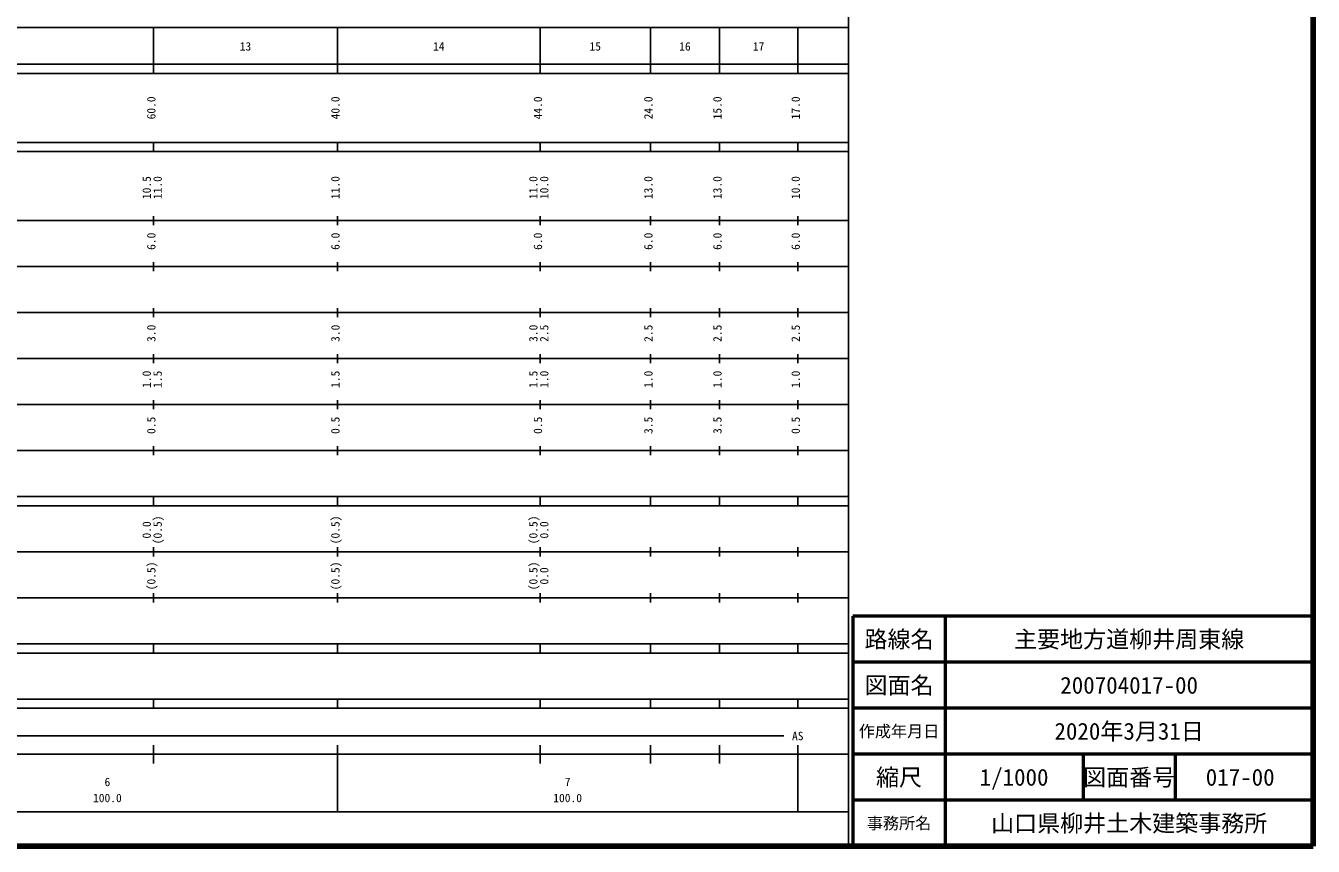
# Model space of a CAD drawing. Units: millimetres on the paper, enlarged 1000 times. Extents: x 40000 to 680000, y 20000 to 380000.
# Drawn here: x 400265 to 680000, y 20000 to 198357 of the extents above; entities that cross this region are included whole.
import ezdxf
from ezdxf.enums import TextEntityAlignment as Align

# ---------------------------------------------------------------- set-up
doc = ezdxf.new("R2010")
doc.units = ezdxf.units.MM
doc.header["$LTSCALE"] = 1000
for name, color, linetype, lineweight in [('M-TTL', 2, 'Continuous', 140), ('M-TTL-BAND', 7, 'Continuous', 25), ('M-TTL-FRAM', 2, 'Continuous', 50), ('M-TTL-LINE', 7, 'Continuous', 50)]:
    doc.layers.add(name, color=color, linetype=linetype, lineweight=lineweight)
doc.layers.add('M-TTL-TXT', color=7, linetype='Continuous')
doc.styles.add('ＭＳ ゴシック', font='')
doc.styles.get('ＭＳ ゴシック').set_extended_font_data('MS Gothic')

msp = doc.modelspace()

# ---------------------------------------------------------------- linework, layer by layer
at = {"layer": 'M-TTL'}
for p, q in [((680000, 20000), (680000, 380000)), ((40000, 20000), (680000, 20000))]:
    msp.add_line(p, q, dxfattribs=at)
at = {"layer": 'M-TTL-BAND'}
for p, q in [((579000, 20000), (579000, 370000)), ((68000, 198000), (579000, 198000)), ((428000, 188000), (428000, 198000)), ((468000, 188000), (468000, 198000)), ((512000, 188000), (512000, 198000)), ((536000, 188000), (536000, 198000)), ((551000, 188000), (551000, 198000)), ((568000, 188000), (568000, 198000)), ((40000, 190000), (579000, 190000)), ((40000, 188000), (579000, 188000)), ((40000, 173000), (579000, 173000)), ((40000, 171000), (579000, 171000)), ((428000, 171000), (428000, 173000)), ((468000, 171000), (468000, 173000)), ((512000, 171000), (512000, 173000)), ((536000, 171000), (536000, 173000)), ((551000, 171000), (551000, 173000)), ((568000, 171000), (568000, 173000)), ((428000, 155000), (428000, 157000)), ((468000, 155000), (468000, 157000)), ((512000, 155000), (512000, 157000)), ((536000, 155000), (536000, 157000)), ((551000, 155000), (551000, 157000)), ((568000, 155000), (568000, 157000)), ((40000, 156000), (579000, 156000)), ((46000, 146000), (579000, 146000)), ((428000, 145000), (428000, 147000)), ((468000, 145000), (468000, 147000)), ((512000, 145000), (512000, 147000)), ((536000, 145000), (536000, 147000)), ((551000, 145000), (551000, 147000)), ((568000, 145000), (568000, 147000)), ((52000, 136000), (579000, 136000)), ((428000, 135000), (428000, 137000)), ((468000, 135000), (468000, 137000)), ((512000, 135000), (512000, 137000)), ((536000, 135000), (536000, 137000)), ((551000, 135000), (551000, 137000)), ((568000, 135000), (568000, 137000)), ((46000, 126000), (579000, 126000)), ((428000, 125000), (428000, 127000)), ((468000, 125000), (468000, 127000)), ((512000, 125000), (512000, 127000)), ((536000, 125000), (536000, 127000)), ((551000, 125000), (551000, 127000)), ((568000, 125000), (568000, 127000)), ((52000, 116000), (579000, 116000)), ((428000, 115000), (428000, 117000)), ((468000, 115000), (468000, 117000)), ((512000, 115000), (512000, 117000)), ((536000, 115000), (536000, 117000)), ((551000, 115000), (551000, 117000)), ((568000, 115000), (568000, 117000)), ((428000, 105000), (428000, 107000)), ((468000, 105000), (468000, 107000)), ((512000, 105000), (512000, 107000)), ((536000, 105000), (536000, 107000)), ((551000, 105000), (551000, 107000)), ((568000, 105000), (568000, 107000)), ((46000, 106000), (579000, 106000)), ((40000, 96000), (579000, 96000)), ((428000, 94000), (428000, 96000)), ((468000, 94000), (468000, 96000)), ((512000, 94000), (512000, 96000)), ((536000, 94000), (536000, 96000)), ((551000, 94000), (551000, 96000)), ((568000, 94000), (568000, 96000)), ((40000, 94000), (579000, 94000)), ((49000, 84000), (579000, 84000)), ((428000, 83000), (428000, 85000)), ((468000, 83000), (468000, 85000)), ((512000, 83000), (512000, 85000)), ((536000, 83000), (536000, 85000)), ((551000, 83000), (551000, 85000)), ((568000, 83000), (568000, 85000)), ((40000, 74000), (579000, 74000)), ((428000, 73000), (428000, 75000)), ((468000, 73000), (468000, 75000)), ((512000, 73000), (512000, 75000)), ((536000, 73000), (536000, 75000)), ((551000, 73000), (551000, 75000)), ((568000, 73000), (568000, 75000)), ((40000, 64000), (579000, 64000)), ((40000, 62000), (579000, 62000)), ((428000, 62000), (428000, 64000)), ((468000, 62000), (468000, 64000)), ((512000, 62000), (512000, 64000)), ((536000, 62000), (536000, 64000)), ((551000, 62000), (551000, 64000)), ((568000, 62000), (568000, 64000)), ((40000, 52000), (579000, 52000)), ((428000, 50000), (428000, 52000)), ((468000, 50000), (468000, 52000)), ((512000, 50000), (512000, 52000)), ((536000, 50000), (536000, 52000)), ((551000, 50000), (551000, 52000)), ((568000, 50000), (568000, 52000)), ((40000, 50000), (579000, 50000)), ((71000, 44000), (565000, 44000)), ((428000, 38000), (428000, 42000)), ((468000, 27500), (468000, 42000)), ((512000, 38000), (512000, 42000)), ((536000, 38000), (536000, 42000)), ((551000, 38000), (551000, 42000)), ((568000, 27500), (568000, 42000)), ((40000, 40000), (579000, 40000)), ((68000, 27500), (579000, 27500))]:
    msp.add_line(p, q, dxfattribs=at)
at = {"layer": 'M-TTL-FRAM'}
for p, q in [((680000, 70000), (580000, 70000)), ((580000, 70000), (580000, 20000))]:
    msp.add_line(p, q, dxfattribs=at)
at = {"layer": 'M-TTL-LINE'}
for p, q in [((600000, 70000), (600000, 20000)), ((680000, 60000), (580000, 60000)), ((680000, 50000), (580000, 50000)), ((680000, 40000), (580000, 40000)), ((630000, 40000), (630000, 30000)), ((650000, 40000), (650000, 30000)), ((680000, 30000), (580000, 30000))]:
    msp.add_line(p, q, dxfattribs=at)

# ---------------------------------------------------------------- texts
at = {"layer": 'M-TTL-BAND', "style": 'ＭＳ ゴシック'}
for s, p in [('13', (448000, 192405)), ('14', (490000, 192405)), ('15', (524000, 192405)), ('16', (543500, 192405)), ('17', (559500, 192405)), ('AS', (568000, 42500)), ('6', (418000, 32523)), ('7', (518000, 32523)), ('100.0', (418000, 29033)), ('100.0', (518000, 29033))]:
    msp.add_text(s, height=1833, dxfattribs=at).set_placement(p, align=Align.BOTTOM_CENTER)
for s, p in [('60.0', (429000, 180500)), ('40.0', (469000, 180500)), ('44.0', (513000, 180500)), ('24.0', (537000, 180500)), ('15.0', (552000, 180500)), ('17.0', (569000, 180500)), ('10.5', (428000, 163174)), ('11.0', (430370, 163174)), ('11.0', (469000, 163174)), ('11.0', (512000, 163174)), ('10.0', (514370, 163174)), ('13.0', (537000, 163174)), ('13.0', (552000, 163174)), ('10.0', (569000, 163174)), ('6.0', (429000, 151500)), ('6.0', (469000, 151500)), ('6.0', (513000, 151500)), ('6.0', (537000, 151500)), ('6.0', (552000, 151500)), ('6.0', (569000, 151500)), ('3.0', (429000, 131500)), ('3.0', (469000, 131500)), ('3.0', (512000, 131500)), ('2.5', (514370, 131500)), ('2.5', (537000, 131500)), ('2.5', (552000, 131500)), ('2.5', (569000, 131500)), ('1.0', (428000, 121500)), ('1.5', (430370, 121500)), ('1.5', (469000, 121500)), ('1.5', (512000, 121500)), ('1.0', (514370, 121500)), ('1.0', (537000, 121500)), ('1.0', (552000, 121500)), ('1.0', (569000, 121500)), ('0.5', (429000, 111500)), ('0.5', (469000, 111500)), ('0.5', (513000, 111500)), ('3.5', (537000, 111500)), ('3.5', (552000, 111500)), ('0.5', (569000, 111500)), ('0.0', (428000, 88764)), ('(0.5)', (430370, 88764)), ('(0.5)', (469000, 88764)), ('(0.5)', (512000, 88764)), ('0.0', (514370, 88764)), ('(0.5)', (429000, 78764)), ('(0.5)', (469000, 78764)), ('(0.5)', (512000, 78764)), ('0.0', (514370, 78764))]:
    msp.add_text(s, height=1833, rotation=90, dxfattribs=at).set_placement(p, align=Align.BOTTOM_CENTER)
at = {"layer": 'M-TTL-TXT', "style": 'ＭＳ ゴシック'}
for s, height, p in [('路線名', 3666, (590000, 65000)), ('路線名', 3666, (590000, 65000)), ('主要地方道柳井周東線', 3666, (640000, 65000)), ('図面名', 3666, (590000, 55000)), ('図面名', 3666, (590000, 55000)), ('200704017-00', 3666, (640000, 55000)), ('作成年月日', 2566, (590000, 45000)), ('作成年月日', 2566, (590000, 45000)), ('2020年3月31日', 3666, (640000, 45000)), ('縮尺', 3666, (590000, 35000)), ('縮尺', 3666, (590000, 35000)), ('1/1000', 3666, (615000, 35000)), ('図面番号', 3666, (640000, 35000)), ('図面番号', 3666, (640000, 35000)), ('017-00', 3666, (664125, 35000)), ('事務所名', 2566, (590000, 25000)), ('事務所名', 2566, (590000, 25000)), ('山口県柳井土木建築事務所', 3666, (640000, 25000))]:
    msp.add_text(s, height=height, dxfattribs=at).set_placement(p, align=Align.MIDDLE_CENTER)

doc.saveas('drawing.dxf')
